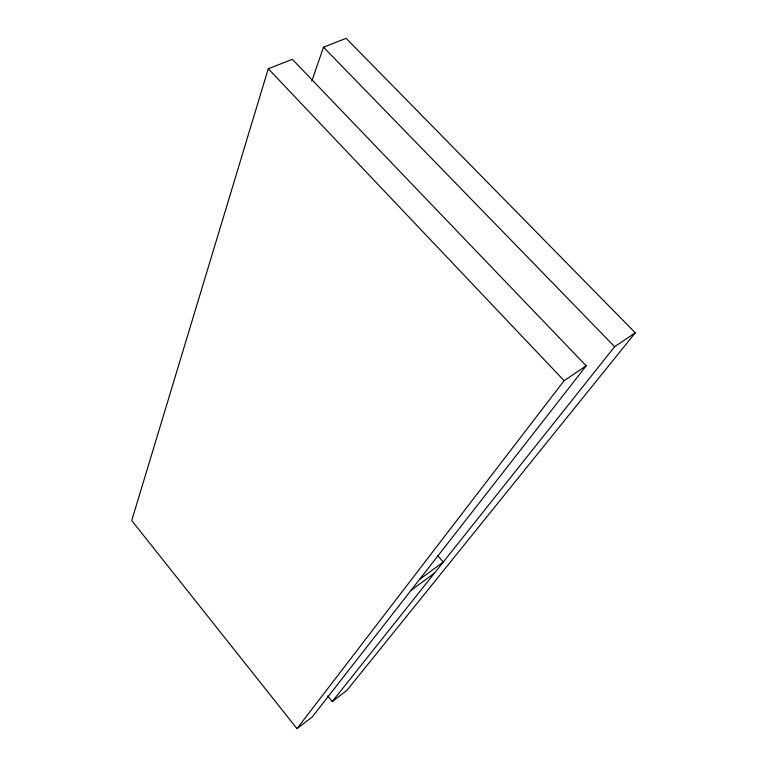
<?xml version="1.0" encoding="UTF-8"?>
<svg xmlns="http://www.w3.org/2000/svg" width="767" height="767" viewBox="0 0 767 767"><rect width="100%" height="100%" fill="white"/><g stroke="black" fill="none" stroke-linecap="round" stroke-linejoin="round"><path stroke-width="1.15" d="M268.268 68.733L131.732 520.544L296.992 728.65L312.265 716.924L586.189 365.83L292.352 59.337L268.268 68.733L564.119 380.681L586.189 365.83M311.824 81.101L323.482 47.19L346.128 38.35L635.268 332.811L346.924 690.329L332.236 701.594L327.73 696.014M296.992 728.65L564.119 380.681M332.236 701.594L614.635 346.694L635.268 332.811M410.911 590.485L434.448 573.141M419.482 579.507L443.297 562.019L437.804 555.701M323.482 47.19L614.635 346.694"/></g></svg>
